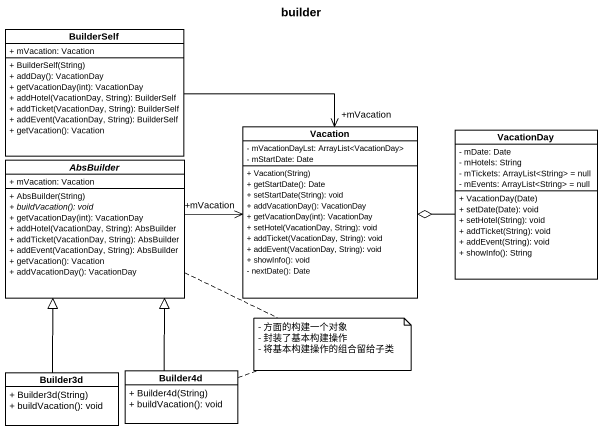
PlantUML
@startuml
title builder
hide circle
hide empty members
skinparam classAttributeIconSize 0
class BuilderSelf {
  + mVacation: Vacation
  + BuilderSelf(String)
  + addDay(): VacationDay
  + getVacationDay(int): VacationDay
  + addHotel(VacationDay, String): BuilderSelf
  + addTicket(VacationDay, String): BuilderSelf
  + addEvent(VacationDay, String): BuilderSelf
  + getVacation(): Vacation
}
abstract class AbsBuilder {
  + mVacation: Vacation
  + AbsBuilder(String)
  {abstract} + buildVacation(): void
  + getVacationDay(int): VacationDay
  + addHotel(VacationDay, String): AbsBuilder
  + addTicket(VacationDay, String): AbsBuilder
  + addEvent(VacationDay, String): AbsBuilder
  + getVacation(): Vacation
  + addVacationDay(): VacationDay
}
class Vacation {
  - mVacationDayLst: ArrayList<VacationDay>
  - mStartDate: Date
  + Vacation(String)
  + getStartDate(): Date
  + setStartDate(String): void
  + addVacationDay(): VacationDay
  + getVacationDay(int): VacationDay
  + setHotel(VacationDay, String): void
  + addTicket(VacationDay, String): void
  + addEvent(VacationDay, String): void
  + showInfo(): void
  - nextDate(): Date
}
class VacationDay {
  - mDate: Date
  - mHotels: String
  - mTickets: ArrayList<String> = null
  - mEvents: ArrayList<String> = null
  + VacationDay(Date)
  + setDate(Date): void
  + setHotel(String): void
  + addTicket(String): void
  + addEvent(String): void
  + showInfo(): String
}
class Builder3d {
  + Builder3d(String)
  + buildVacation(): void
}
class Builder4d {
  + Builder4d(String)
  + buildVacation(): void
}
BuilderSelf -right-> "+mVacation" Vacation
AbsBuilder -right-> "+mVacation" Vacation
VacationDay -left-o Vacation
Builder3d -up-|> AbsBuilder
Builder4d -up-|> AbsBuilder
note as N1
  - 方面的构建一个对象
  - 封装了基本构建操作
  - 将基本构建操作的组合留给子类
end note
N1 .. AbsBuilder
N1 .. Builder4d
@enduml
